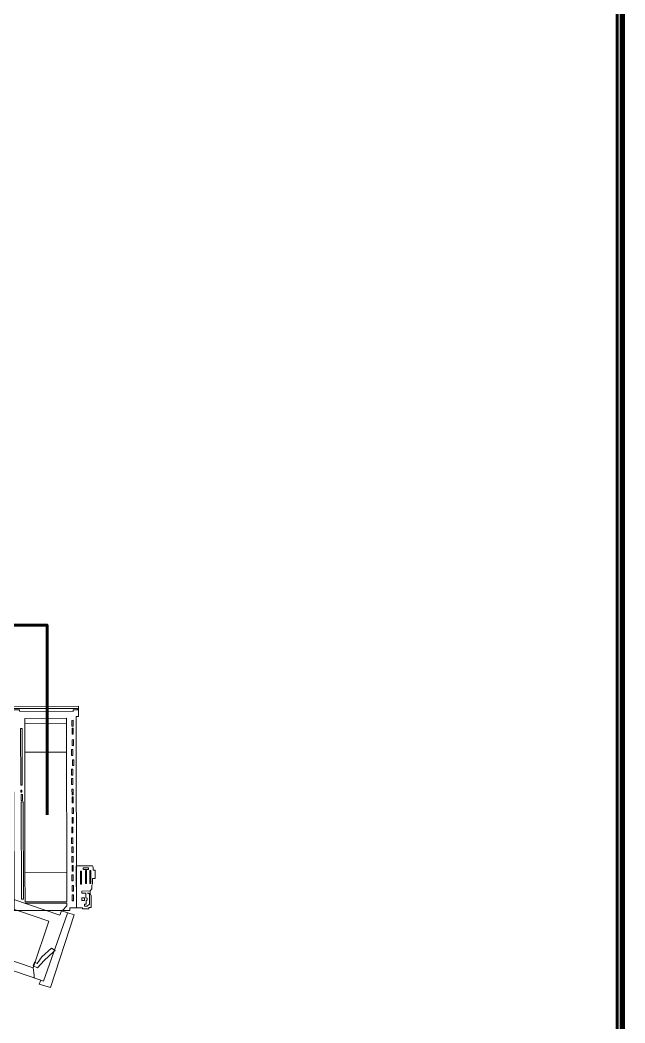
# Model space of a CAD drawing. Header units: millimetres. Extents: x 3191 to 879702, y -27549 to 222194.
# Drawn here: x 427457 to 438976, y -1493 to 17602 of the extents above; entities that cross this region are included whole.
import ezdxf

# ---------------------------------------------------------------- set-up
doc = ezdxf.new("R2010")
doc.units = ezdxf.units.MM
doc.header["$MEASUREMENT"] = 0
doc.layers.add('Giant', color=31, linetype='Continuous')
doc.layers.add('Wires', color=170, linetype='Continuous')

msp = doc.modelspace()

# ---------------------------------------------------------------- linework, layer by layer
at = {"const_width": 100}
msp.add_lwpolyline([(417340.94613, -7514.64375), (438925.85376, -7514.64375), (438925.85376, 35983.22732)], dxfattribs=at)
at = {"layer": 'Giant', "lineweight": 5}
for points in [[(423834.34414, 4212.59521), (423834.30045, 4242.97264), (427328.97234, 4247.99828), (427328.55981, 4534.85915), (428569.97924, 4536.64441), (428570.25735, 4343.25256), (428523.49018, 4343.18531), (428528.73303, 697.47077), (428437.12385, 697.33903), (428406.5092, 697.295), (428406.57641, 650.56049), (427344.10243, 649.03257), (427340.85167, 2909.514), (423836.21771, 2909.77063)], [(427328.55981, 4534.85915), (427328.61869, 4493.91081), (428552.68826, 4495.67113), (428552.72641, 4469.14373), (428470.24997, 4469.02512), (428470.29209, 4439.73817), (427447.22604, 4445.7667), (427447.18978, 4470.98108), (427328.65191, 4470.81061)], [(417545.21532, 2841.64275), (418014.00957, 4028.56972), (428215.5524, 560.06574), (428247.17354, 643.85518), (428487.34638, 563.90606), (428034.87912, -818.1528), (427819.03345, -757.6192), (427849.18578, -680.97559), (417545.21532, 2841.64275)], [(427704.94914, -442.61398), (428007.75125, 446.78043), (418133.07247, 3810.57935), (417801.91282, 2918.87419), (427704.94914, -442.61398)], [(428835.63341, 1496.07242), (428527.58521, 1495.62942), (428528.73303, 697.47077), (428646.87178, 697.64067), (428646.90071, 677.52257), (428768.37326, 677.69726), (428768.33009, 707.71862), (428810.23742, 707.77888), (428809.92327, 926.22933), (428789.59495, 972.95696), (428789.52067, 1024.60972), (428823.67822, 1058.84187), (428823.57465, 1130.85752), (428838.91727, 1155.3151), (428838.77476, 1254.41452), (428885.99106, 1254.48242), (428885.29592, 1417.3849), (428848.28365, 1417.33168), (428848.20236, 1473.85818), (428835.63341, 1496.07242)], [(428634.55393, 1018.68969), (428634.60952, 980.03358), (428707.13149, 980.13787), (428707.25858, 891.76514), (428732.15567, 884.18988), (428732.19936, 853.81245), (428712.88168, 834.4677), (428712.979, 766.79168), (428684.66515, 766.75096), (428684.72074, 728.09484), (428737.19294, 728.1703), (428778.59662, 768.26582), (428778.32653, 956.07179), (428749.28752, 970.51775), (428749.26566, 985.7176), (428789.59495, 972.95696), (428789.52067, 1024.60972), (428634.55393, 1018.68969)], [(427951.3154, 649.90579), (428266.53316, 650.3591), (428348.95931, 734.42189), (428348.88019, 789.43508), (427544.33566, 788.27808)], [(427849.18578, -680.97559), (427906.00354, -698.76431), (428352.70739, 576.95391), (428362.67092, 605.40823)], [(428007.75125, 446.78043), (428007.75125, 446.78043)], [(428056.01535, -71.65948), (427873.89637, -232.35461), (427782.16863, -362.2752), (427731.06943, -337.55709), (427704.8925, -403.22347), (427791.01764, -442.49021), (427916.30558, -303.75306), (428094.05147, -138.70232), (428122.26204, -112.50664), (428056.01535, -71.65948)], [(427704.94914, -442.61398), (427725.04085, -586.01582), (427725.11641, -638.56)], [(427849.18578, -680.97559), (427849.18578, -680.97559), (427849.18578, -680.97559)]]:
    msp.add_lwpolyline(points, dxfattribs=at)
for points in [[(428337.99551, 4211.61656), (427544.62057, 4210.47562), (427545.41186, 3660.23242), (428338.78681, 3661.37336)], [(427546.66709, 4305.66138), (428337.85863, 4306.79918), (428337.99551, 4211.61656), (427546.80398, 4210.47876)], [(428445.58181, 4268.43143), (428469.66972, 4268.46607), (428469.82805, 4158.37292), (428445.74014, 4158.33828)], [(427466.69408, 4115.67034), (427497.66089, 4115.71488), (427499.21683, 3033.76649), (427468.25001, 3033.72195)], [(428445.79951, 4117.05613), (428469.88741, 4117.09077), (428470.04574, 4006.99762), (428445.95783, 4006.96298)], [(428447.84849, 3900.34403), (428471.9364, 3900.37867), (428472.09473, 3790.28552), (428448.00682, 3790.25088)], [(427545.41186, 3660.23242), (428342.05018, 3661.37805), (428345.33864, 1374.68078), (427548.70033, 1373.53515)], [(428437.79049, 3711.12118), (428461.8784, 3711.15582), (428462.03673, 3601.06267), (428437.94882, 3601.02803)], [(428456.97055, 3515.97615), (428481.05846, 3516.01079), (428481.21678, 3405.91764), (428457.12887, 3405.883)], [(428438.30494, 3337.06704), (428462.39285, 3337.10168), (428462.55117, 3227.00853), (428438.46326, 3226.97389)], [(428438.55972, 3159.89874), (428462.64763, 3159.93338), (428462.80595, 3049.84023), (428438.71804, 3049.80559)], [(427471.60558, 2936.96389), (427487.80505, 2936.98719), (427487.85357, 2903.24932), (427471.6541, 2903.22603)], [(428445.72557, 2960.37453), (428469.81348, 2960.40917), (428469.97181, 2850.31602), (428445.8839, 2850.28138)], [(427476.98199, 2855.29734), (427501.0699, 2855.33198), (427501.22823, 2745.23883), (427477.14032, 2745.20418)], [(427478.89869, 2714.2506), (427518.45827, 2714.30749), (427521.12356, 860.95039), (427481.56398, 860.8935)], [(428445.94323, 2809.02149), (428470.03114, 2809.05613), (428470.18946, 2698.96298), (428446.10156, 2698.92834)], [(428449.69155, 2602.41541), (428473.77946, 2602.45005), (428473.93778, 2492.3569), (428449.84987, 2492.32226)], [(428446.50279, 2419.92332), (428470.5907, 2419.95796), (428470.74902, 2309.86481), (428446.66111, 2309.83017)], [(428439.89102, 2234.15488), (428463.97893, 2234.18952), (428464.13725, 2124.09637), (428440.04934, 2124.06173)], [(428438.44102, 2034.35123), (428462.52892, 2034.38587), (428462.68725, 1924.29272), (428438.59934, 1924.25808)], [(428445.56974, 1860.64227), (428469.65765, 1860.67691), (428469.81598, 1750.58376), (428445.72807, 1750.54912)], [(428444.1181, 1678.30846), (428468.206, 1678.3431), (428468.36433, 1568.24995), (428444.27642, 1568.21531)], [(428345.33864, 1374.68078), (427550.13246, 1373.53721), (427550.93739, 813.81357), (428346.14357, 814.95714)], [(428446.08177, 1504.59208), (428470.16968, 1504.62672), (428470.32801, 1394.53357), (428446.2401, 1394.49893)], [(428606.3993, 1397.68911), (428627.10645, 1397.71889), (428627.4609, 1151.24999), (428606.75375, 1151.22021)], [(428660.19236, 1458.81077), (428758.25786, 1458.95179), (428758.30058, 1429.242), (428660.23509, 1429.10097)], [(428702.38687, 1406.10585), (428723.09402, 1406.13563), (428723.44846, 1159.66673), (428702.74131, 1159.63695)], [(428785.25845, 1408.98459), (428805.9656, 1409.01437), (428806.32005, 1162.54547), (428785.6129, 1162.51569)], [(428442.89033, 1323.96937), (428466.97824, 1324.00401), (428467.13656, 1213.91086), (428443.04865, 1213.87622)], [(428450.05432, 1125.73592), (428474.14223, 1125.77056), (428474.30056, 1015.67741), (428450.21265, 1015.64277)], [(428450.3165, 943.42683), (428474.40441, 943.46147), (428474.56273, 833.36832), (428450.47482, 833.33368)], [(428632.67356, 889.5882), (428681.71805, 889.65873), (428681.78954, 839.94212), (428632.74506, 839.87159)]]:
    msp.add_lwpolyline(points, close=True, dxfattribs=at)
at = {"layer": 'Wires', "lineweight": 60}
msp.add_lwpolyline([(394020.85376, -7419.64375), (438830.85376, -7419.64375), (438830.85376, 39390.35625), (394020.85376, 39390.35625)], close=True, dxfattribs=at)
msp.add_lwpolyline([(422295.4344, 6080.71508), (427970.21231, 6080.71508), (427970.21231, 2470.43284)], dxfattribs=at)

doc.saveas('drawing.dxf')
